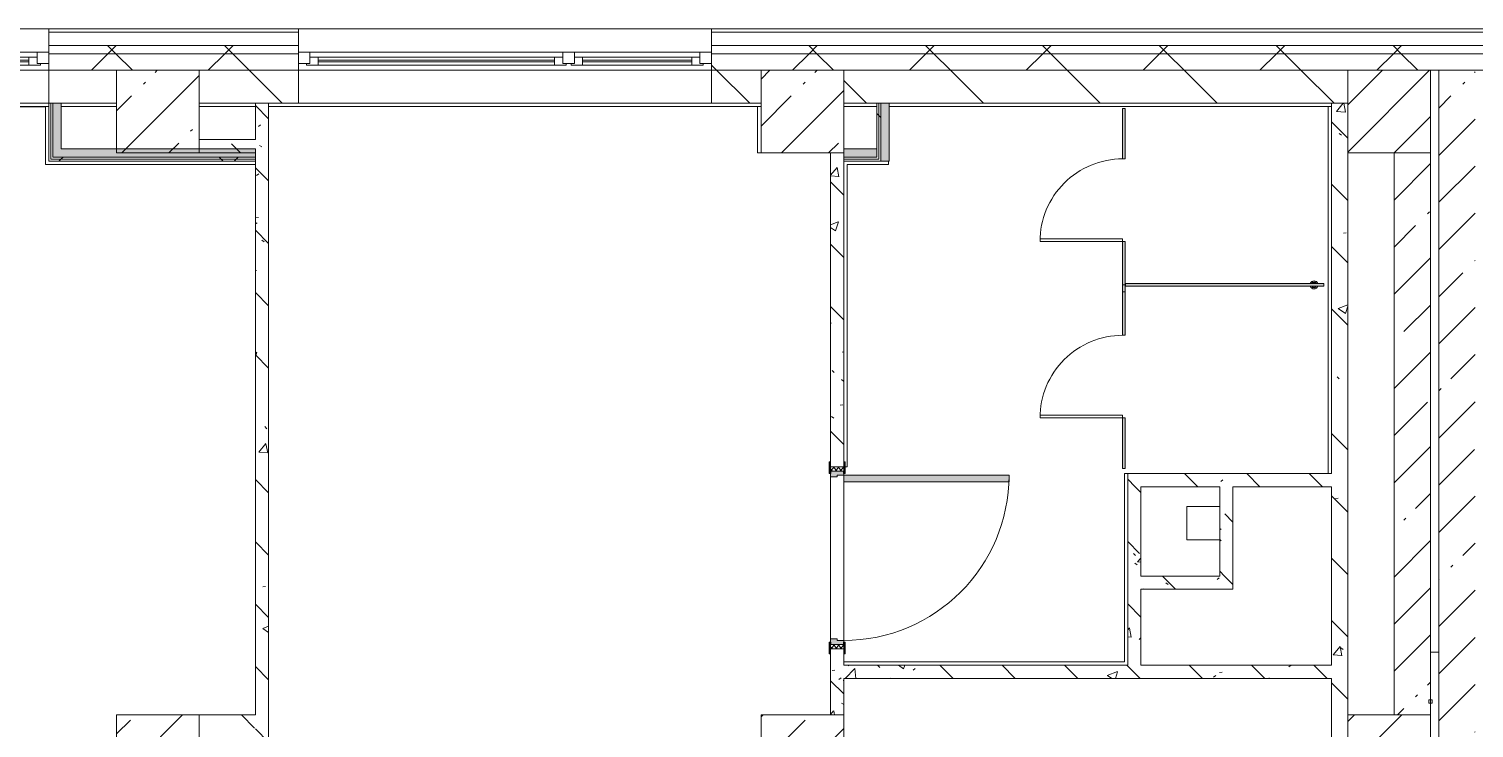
# Model space of a CAD drawing. Header units: millimetres. Extents: x -2911 to 185522, y -8553 to 29000.
# Drawn here: x 134732 to 143476, y 23120 to 27350 of the extents above; entities that cross this region are included whole.
import ezdxf

# ---------------------------------------------------------------- set-up
doc = ezdxf.new("R2010")
doc.units = ezdxf.units.MM
for name, color, linetype, lineweight, true_color in [('A-DOOR-2', 7, 'Continuous', 5, 0xaaaaaa), ('A-DOOR-3', 7, 'Continuous', 5, 0xe2e2e2), ('A-DOOR-FRAM-1', 7, 'Continuous', 5, 0xe2e2e2), ('A-DOOR-FRAM-2', 7, 'Continuous', 5, 0xaaaaaa), ('A-FLOR-2', 7, 'Continuous', 5, 0xaaaaaa), ('A-GENM-2', 7, 'Continuous', 5, 0xe2ddcd), ('I-WALL-1', 7, 'Continuous', 5, 0xe7e7e7), ('I-WALL-2', 7, 'Continuous', 9, 0xe7e7e7), ('I-WALL-5', 7, 'Continuous', 5, 0x787878)]:
    doc.layers.add(name, color=color, linetype=linetype, lineweight=lineweight, true_color=true_color)
for name, color, linetype, lineweight in [('A-DOOR-5', 7, 'Continuous', 5), ('A-GENM-1', 7, 'Continuous', 5), ('A-GLAZ-2', 7, 'Continuous', 5), ('A-WALL', 7, 'Continuous', 9), ('A-WALL-4', 7, 'Continuous', 5), ('I-WALL-3', 7, 'Continuous', 5), ('S-COLS-2', 7, 'Continuous', 5)]:
    doc.layers.add(name, color=color, linetype=linetype, lineweight=lineweight)
pattern_1 = [(45, (58512.3, 0), (-285.1231, 285.1231), []), (45, (58797.44, 0), (-285.1231, 285.1231), [504.031, -100.806, 16.764, -84.042])]
pattern_2 = [(135, (58512.3, 0), (-377.1708, -377.1708), [533.4, -88.9, 17.78, -88.9]), (135, (58512.3, 376.94), (-377.1708, -377.1708), []), (50, (58512.3, 0), (637.6445, -55.7866), [66.675, -733.425]), (355, (58512.3, 0), (-123.3494, 668.699), [53.34, -586.74]), (100.451, (58565.45, -4.65), (514.299, 612.908), [56.665, -623.315]), (46.184, (58512.3, 177.8), (948.7764, -147.15), [100.012, -1100.137]), (96.636, (58591.4, 165.5), (830.909, 865.997), [84.998, -934.973]), (351.184, (58512.3, 177.8), (830.918, 865.988), [80.01, -880.11]), (21, (58601.2, 133.35), (530.6506, -357.9283), [66.675, -733.425]), (326, (58601.2, 133.35), (216.308, 644.6585), [53.34, -586.74]), (71.451, (58645.44, 103.5), (746.9596, 286.7243), [56.665, -623.315]), (37.5, (58512.32, 0), (10.81053, 295.9426), [16.764, -562.864, 16.764, -578.866, -588.962]), (37.5, (58512.32, 0), (10.81053, 295.9426), [-1175.258, 16.764, -572.198]), (7.5, (58512.3, 0), (233.8692, 350.6318), [16.764, -322.834, 16.764, -549.529, -224.472]), (7.5, (58512.3, 0), (233.8692, 350.6318), [-905.891, 16.764, -207.708]), (327.5, (58314.07, 0), (474.5678, -20.0513), [16.764, -205.486, 16.764, -676.656, -920.115]), (327.5, (58314.07, 0), (474.5678, -20.0513), [-915.67, 16.764, -903.351]), (317.5, (58225.17, 0), (518.4522, 88.9934), [16.764, -272.161, 16.764, -443.738, -653.415]), (317.5, (58225.17, 0), (518.4522, 88.9934), [-749.427, 16.764, -636.651])]
pattern_3 = [(45, (58512.3, 0), (-353.5534, 353.5534), []), (135, (58512.3, 0), (-353.5534, -353.5534), [])]
pattern_4 = [(45, (58512.3, 0), (-530.33, 530.33), []), (135, (58512.3, 0), (-530.33, -530.33), [])]

# ---------------------------------------------------------------- blocks, each defined once
blk = doc.blocks.new('BSC_Колонна _Прямоугольная - 500х500-23287078-2_7_1_птичка')
at = {"layer": 'S-COLS-2'}
h = blk.add_hatch(dxfattribs=at)
h.set_pattern_fill('FP_94', color=256, style=0, pattern_type=2)
h.set_pattern_definition([(45, (-84450, -22950), (-285.1231, 285.1231), []), (45, (-84164.88, -22950), (-285.1231, 285.1231), [504.031, -100.806, 16.764, -84.042])])
h.paths.add_polyline_path([(-250, -250), (250, -250), (250, 250), (-250, 250), (-250, -160)])
for p, q in [((250, 250), (-250, 250)), ((-250, 250), (-250, -250)), ((250, -250), (250, 250)), ((-250, -250), (250, -250))]:
    blk.add_line(p, q, dxfattribs=at)
blk = doc.blocks.new('BSC_Колонна _Прямоугольная - 500х500-V107-2_7_1_птичка')
at = {"layer": 'S-COLS-2'}
h = blk.add_hatch(dxfattribs=at)
h.set_pattern_fill('FP_119', color=256, style=0, pattern_type=2)
h.set_pattern_definition([(45, (-77000, -22950), (-285.1231, 285.1231), []), (45, (-76714.88, -22950), (-285.1231, 285.1231), [504.031, -100.806, 16.764, -84.042])])
h.paths.add_polyline_path([(-250, -250), (250, -250), (250, 250), (-250, 250), (-250, -160)])
for p, q in [((250, 250), (-250, 250)), ((-250, 250), (-250, -250)), ((250, -250), (250, 250)), ((-250, -250), (250, -250))]:
    blk.add_line(p, q, dxfattribs=at)
blk = doc.blocks.new('110_Дверь_СКБ_1Ст_Внутренняя1 - Д-4 1100x2100h_су мгн-32391219-2_7_1_птичка')
at = {"layer": 'A-DOOR-2'}
h = blk.add_hatch(dxfattribs=at)
h.set_pattern_fill('FP_125', color=256, style=0, pattern_type=2)
h.set_pattern_definition([(135, (1751.41, 104.685), (-14.14214, -14.14214), []), (225, (1751.41, 104.685), (14.14214, -14.14214), [])])
h.paths.add_polyline_path([(562.5, 40), (537.5, 40), (537.5, -40), (562.5, -40)])
at = {"layer": 'A-DOOR-3'}
h = blk.add_hatch(color=256, dxfattribs=at)
h.paths.add_polyline_path([(537.5, 40), (512.5, 40), (512.5, 0), (502.5, 0), (502.5, -40), (537.5, -40)])
h.paths.add_polyline_path([(-477.5, 0), (-487.5, 0), (-487.5, 40), (-512.5, 40), (-512.5, -40), (-477.5, -40)])
at = {"layer": 'A-DOOR-FRAM-1'}
for points in [[(-447.5, 40), (-447.5, 1040), (-487.5, 1040), (-487.5, 40)], [(-497.5, 40), (-497.5, 48), (-567.5, 48), (-567.5, 40)], [(592.5, 48), (522.5, 48), (522.5, 40), (592.5, 40)], [(-497.5, -40), (-567.5, -40), (-567.5, -48), (-497.5, -48)], [(592.5, -48), (592.5, -40), (522.5, -40), (522.5, -48)]]:
    blk.add_hatch(color=256, dxfattribs=at).paths.add_polyline_path(points)
at = {"layer": 'A-DOOR-FRAM-2'}
h = blk.add_hatch(dxfattribs=at)
h.set_pattern_fill('FP_126', color=256, style=0, pattern_type=2)
h.set_pattern_definition([(45, (-371.384, 104.685), (-14.1421, 14.1421), []), (135, (-371.384, 104.685), (-14.1421, -14.1421), [])])
h.paths.add_polyline_path([(-512.5, 40), (-537.5, 40), (-537.5, -40), (-512.5, -40)])
at = {"layer": 'A-DOOR-2'}
for p, q in [((-487.5, 1040), (-487.5, 40)), ((-447.5, 1040), (-487.5, 1040)), ((-447.5, 40), (-447.5, 1040)), ((-487.5, 40), (-447.5, 40))]:
    blk.add_line(p, q, dxfattribs=at)
blk.add_arc((-487.5, 40), 1000, 360, 90, dxfattribs=at)
at = {"layer": 'A-DOOR-FRAM-2'}
for p, q in [((-497.5, 48), (-567.5, 48)), ((-567.5, 48), (-567.5, 40)), ((-567.5, 40), (-497.5, 40)), ((-512.5, 40), (-537.5, 40)), ((-537.5, 40), (-537.5, -40)), ((-487.5, 40), (-512.5, 40)), ((-512.5, 40), (-512.5, -40)), ((-512.5, -40), (-512.5, 40)), ((-497.5, 40), (-512.5, 40)), ((-512.5, 40), (-512.5, 39)), ((-512.5, 39), (-497.5, 39)), ((-497.5, 40), (-497.5, 48)), ((-497.5, 39), (-497.5, 40)), ((-487.5, 0), (-487.5, 40)), ((-477.5, 0), (-487.5, 0)), ((-477.5, -40), (-477.5, 0)), ((512.5, 0), (502.5, 0)), ((502.5, 0), (502.5, -40)), ((512.5, 40), (512.5, 0)), ((537.5, 40), (512.5, 40)), ((592.5, 48), (522.5, 48)), ((522.5, 48), (522.5, 40)), ((537.5, 40), (522.5, 40)), ((522.5, 40), (522.5, 39)), ((522.5, 40), (592.5, 40)), ((522.5, 39), (537.5, 39)), ((537.5, -40), (537.5, 40)), ((562.5, 40), (537.5, 40)), ((537.5, 40), (537.5, -40)), ((537.5, 39), (537.5, 40)), ((562.5, -40), (562.5, 40)), ((592.5, 40), (592.5, 48)), ((-497.5, -40), (-567.5, -40)), ((-567.5, -40), (-567.5, -48)), ((-567.5, -48), (-497.5, -48)), ((-537.5, -40), (-512.5, -40)), ((-497.5, -39), (-512.5, -39)), ((-512.5, -39), (-512.5, -40)), ((-512.5, -40), (-477.5, -40)), ((-512.5, -40), (-497.5, -40)), ((-497.5, -40), (-497.5, -39)), ((-497.5, -48), (-497.5, -40)), ((502.5, -40), (537.5, -40)), ((537.5, -39), (522.5, -39)), ((522.5, -39), (522.5, -40)), ((522.5, -40), (537.5, -40)), ((592.5, -40), (522.5, -40)), ((522.5, -40), (522.5, -48)), ((522.5, -48), (592.5, -48)), ((537.5, -40), (537.5, -39)), ((537.5, -40), (562.5, -40)), ((592.5, -48), (592.5, -40))]:
    blk.add_line(p, q, dxfattribs=at)
blk = doc.blocks.new('120_Окно_СКБ_2Ст - 120_Окно_СКБ_2Ст 2500х2500 _мал створка справа_-23206729-2_7_1_птичка')
at = {"layer": 'A-GLAZ-2'}
for p, q in [((-1250, -75), (-1250, -5)), ((-1250, -5), (-1180, -5)), ((1250, -5), (-1250, -5)), ((-1180, -75), (-1250, -75)), ((-1250, -75), (-1200, -75)), ((-1180, -75), (-1200, -75)), ((-1200, -75), (-1200, -85)), ((-1200, -85), (370, -85)), ((370, -85), (-1200, -85)), ((-1180, -5), (-1180, -75)), ((350, -35), (-1180, -35)), ((-1180, -35), (-1180, -75)), ((-1130, -85), (-1130, -35)), ((-1130, -55), (300, -55)), ((300, -65), (-1130, -65)), ((300, -85), (300, -35)), ((350, -75), (350, -5)), ((350, -5), (420, -5)), ((350, -75), (350, -35)), ((420, -75), (350, -75)), ((370, -75), (350, -75)), ((370, -75), (400, -75)), ((370, -85), (370, -75)), ((420, -75), (400, -75)), ((400, -75), (400, -85)), ((400, -85), (1200, -85)), ((1200, -85), (400, -85)), ((420, -5), (420, -75)), ((1180, -35), (420, -35)), ((420, -35), (420, -75)), ((470, -85), (470, -35)), ((470, -55), (1130, -55)), ((1130, -65), (470, -65)), ((1130, -85), (1130, -35)), ((1180, -75), (1180, -5)), ((1180, -5), (1250, -5)), ((1180, -75), (1180, -35)), ((1250, -75), (1180, -75)), ((1200, -75), (1180, -75)), ((1200, -75), (1250, -75)), ((1200, -85), (1200, -75)), ((1250, -5), (1250, -75))]:
    blk.add_line(p, q, dxfattribs=at)
blk = doc.blocks.new('120_Окно_СКБ_2Ст - 120_Окно_СКБ_2Ст 2100х2400 _мал створка справа_-19092174-2_7_1_птичка')
at = {"layer": 'A-GLAZ-2'}
for p, q in [((-1050, -75), (-1050, -5)), ((-1050, -5), (-980, -5)), ((1050, -5), (-1050, -5)), ((-980, -75), (-1050, -75)), ((-1050, -75), (-1000, -75)), ((-980, -75), (-1000, -75)), ((-1000, -75), (-1000, -85)), ((-1000, -85), (170, -85)), ((170, -85), (-1000, -85)), ((-980, -5), (-980, -75)), ((150, -35), (-980, -35)), ((-980, -35), (-980, -75)), ((-930, -85), (-930, -35)), ((-930, -55), (100, -55)), ((100, -65), (-930, -65)), ((100, -85), (100, -35)), ((150, -75), (150, -5)), ((150, -5), (220, -5)), ((150, -75), (150, -35)), ((220, -75), (150, -75)), ((170, -75), (150, -75)), ((170, -75), (200, -75)), ((170, -85), (170, -75)), ((220, -75), (200, -75)), ((200, -75), (200, -85)), ((200, -85), (1000, -85)), ((1000, -85), (200, -85)), ((220, -5), (220, -75)), ((980, -35), (220, -35)), ((220, -35), (220, -75)), ((270, -85), (270, -35)), ((270, -55), (930, -55)), ((930, -65), (270, -65)), ((930, -85), (930, -35)), ((980, -75), (980, -5)), ((980, -5), (1050, -5)), ((980, -75), (980, -35)), ((1050, -75), (980, -75)), ((1000, -75), (980, -75)), ((1000, -75), (1050, -75)), ((1000, -85), (1000, -75)), ((1050, -5), (1050, -75))]:
    blk.add_line(p, q, dxfattribs=at)
blk = doc.blocks.new('BSC_Колонна _Прямоугольная - 500х500-V162-2_7_1_птичка')
at = {"layer": 'S-COLS-2'}
h = blk.add_hatch(dxfattribs=at)
h.set_pattern_fill('FP_167', color=256, style=0, pattern_type=2)
h.set_pattern_definition([(45, (-80900, -22950), (-285.1231, 285.1231), []), (45, (-80614.88, -22950), (-285.1231, 285.1231), [504.031, -100.806, 16.764, -84.042])])
h.paths.add_polyline_path([(-250, -250), (250, -250), (250, 250), (-250, 250), (-250, -160)])
for p, q in [((250, 250), (-250, 250)), ((-250, 250), (-250, -250)), ((250, -250), (250, 250)), ((-250, -250), (250, -250))]:
    blk.add_line(p, q, dxfattribs=at)
blk = doc.blocks.new('131_Сантехническая перегородка_Дверь - СД-1-V201-2_7_1_птичка')
at = {"layer": 'A-GENM-2'}
for points in [[(0, -8), (305.2, -8), (305.2, 8), (0, 8)], [(805.2, -8), (1110.4, -8), (1110.4, 8), (805.2, 8)]]:
    blk.add_hatch(color=256, dxfattribs=at).paths.add_polyline_path(points)
at = {"layer": 'A-DOOR-5'}
for p, q in [((321.2, 508), (305.2, 508)), ((305.2, 8), (305.2, 508)), ((321.2, 8), (321.2, 508)), ((321.2, 8), (305.2, 8))]:
    blk.add_line(p, q, dxfattribs=at)
blk.add_arc((305.2, 8), 500, 360, 90, dxfattribs=at)
at = {"layer": 'A-GENM-1'}
for p, q in [((305.2, 8), (0, 8)), ((0, 8), (0, -8)), ((305.2, -8), (305.2, 8)), ((1110.4, 8), (805.2, 8)), ((805.2, 8), (805.2, -8)), ((1110.4, -8), (1110.4, 8)), ((0, -8), (305.2, -8)), ((805.2, -8), (1110.4, -8))]:
    blk.add_line(p, q, dxfattribs=at)
blk = doc.blocks.new('131_Сантехническая перегородка 8 - СП-1-30911291-2_7_1_птичка')
at = {"layer": 'A-GENM-2'}
blk.add_hatch(color=256, dxfattribs=at).paths.add_polyline_path([(0, 8), (0, -8), (1200, -8), (1200, 8)])
at = {"layer": 'A-GENM-1'}
for p, q in [((1200, 8), (0, 8)), ((0, 8), (0, -8)), ((1200, -8), (1200, 8)), ((0, -8), (1200, -8))]:
    blk.add_line(p, q, dxfattribs=at)
at = {"layer": 'A-GENM-1', "flags": 128}
for points in [[(71.5, 8), (71.1, 8.5), (70.8, 9), (70.4, 9.5), (70, 9.9), (69.6, 10.4), (69.2, 10.8), (68.8, 11.2), (68.3, 11.6), (67.8, 12), (67.3, 12.3), (66.8, 12.7), (66.3, 13), (65.8, 13.3), (65.3, 13.6), (64.7, 13.8), (64.2, 14), (63.6, 14.3), (63, 14.4), (62.4, 14.6), (61.9, 14.7), (61.3, 14.9), (60.7, 14.9), (60.1, 15), (59.5, 15.1), (58.9, 15.1), (58.3, 15.1), (57.7, 15), (57.1, 15), (56.5, 14.9), (55.9, 14.8), (55.3, 14.7), (54.7, 14.5), (54.1, 14.4), (53.5, 14.2), (53, 13.9), (52.4, 13.7), (51.9, 13.4), (51.4, 13.2), (50.8, 12.9), (50.3, 12.5), (49.8, 12.2), (49.3, 11.8), (48.9, 11.4), (48.4, 11), (48, 10.6), (47.6, 10.2), (47.2, 9.7), (46.8, 9.3), (46.4, 8.8), (46.1, 8.3), (45.9, 8)], [(45.9, -8), (46.3, -8.5), (46.6, -9), (47, -9.5), (47.4, -9.9), (47.8, -10.4), (48.2, -10.8), (48.6, -11.2), (49.1, -11.6), (49.6, -12), (50, -12.3), (50.5, -12.7), (51.1, -13), (51.6, -13.3), (52.1, -13.6), (52.7, -13.8), (53.2, -14), (53.8, -14.3), (54.4, -14.4), (54.9, -14.6), (55.5, -14.7), (56.1, -14.9), (56.7, -14.9), (57.3, -15), (57.9, -15.1), (58.5, -15.1), (59.1, -15.1), (59.7, -15), (60.3, -15), (60.9, -14.9), (61.5, -14.8), (62.1, -14.7), (62.7, -14.5), (63.3, -14.4), (63.8, -14.2), (64.4, -13.9), (65, -13.7), (65.5, -13.4), (66, -13.2), (66.6, -12.9), (67.1, -12.5), (67.6, -12.2), (68, -11.8), (68.5, -11.4), (69, -11), (69.4, -10.6), (69.8, -10.2), (70.2, -9.7), (70.6, -9.3), (70.9, -8.8), (71.3, -8.3), (71.5, -8)]]:
    blk.add_lwpolyline(points, dxfattribs=at)
at = {"layer": 'A-GENM-1'}
for radius, start, end in [(24.6, 19.91127, 160.08873), (17.6, 45, 135), (17.6, 45, 135), (15.1, 45, 135), (24.6, 199.91127, 340.08873), (17.6, 225, 315), (17.6, 225, 315), (15.1, 225, 315)]:
    blk.add_arc((58.7, 0), radius, start, end, dxfattribs=at)

msp = doc.modelspace()

# ---------------------------------------------------------------- hatches: boundary and pattern name
at = {"layer": 'A-WALL-4'}
h = msp.add_hatch(dxfattribs=at)
h.set_pattern_fill('FP_85', color=256, style=0, pattern_type=2)
h.set_pattern_definition(pattern_3)
h.paths.add_polyline_path([(150121.0997, 27199.9999), (151672.3157, 27199.9999), (151672.3157, 27249.9999), (138862.3157, 27249.9999), (138862.3157, 27199.9999), (148266.0596, 27199.9999)])
h.paths.add_polyline_path([(136362.3157, 27199.9999), (136362.3157, 27249.9999), (134852.3157, 27249.9999), (134852.3157, 27199.9999), (136208.2992, 27199.9999)])
h.paths.add_polyline_path([(126469.3389, 27199.9999), (126472.3157, 27199.9999), (126469.3389, 27249.9999), (124672.3157, 27249.9999), (124672.3157, 27199.9999), (126005.5789, 27199.9999)])
h.paths.add_polyline_path([(127860.619, 27199.9999), (132752.3157, 27199.9999), (132752.3157, 27249.9999), (127372.3157, 27249.9999), (127372.3157, 27199.9999)])
h.paths.add_polyline_path([(122692.3157, 27199.9999), (123772.3157, 27199.9999), (123772.3157, 27249.9999), (122692.3157, 27249.9999)])
h.paths.add_polyline_path([(113522.1895, 27199.9999), (113522.1895, 27249.9999), (112372.5057, 27249.9999), (112372.5057, 27199.9999), (113020.2985, 27199.9999)])
h.paths.add_polyline_path([(108382.6984, 27199.9999), (109272.5057, 27199.9999), (109272.5057, 27249.9999), (108172.6024, 27249.9999), (108172.6024, 27199.9999)])
h.paths.add_polyline_path([(114422.1895, 27199.9999), (115672.3158, 27199.9999), (115672.3158, 27249.9999), (114422.1895, 27249.9999)])
h.paths.add_polyline_path([(119552.3157, 27199.9999), (119552.3157, 27249.9999), (118372.3158, 27249.9999), (118372.3158, 27199.9999), (119512.9387, 27199.9999)])
h.paths.add_polyline_path([(102919.3157, 27199.9999), (102919.3157, 27249.9999), (100522.3157, 27249.9999), (100522.3157, 27199.9999), (101890.0582, 27199.9999)])
h.paths.add_polyline_path([(106019.3157, 27199.9999), (107272.6024, 27199.9999), (107272.6024, 27249.9999), (106019.3157, 27249.9999)])
h = msp.add_hatch(dxfattribs=at)
h.set_pattern_fill('FP_85', color=256, style=0, pattern_type=2)
h.set_pattern_definition(pattern_3)
h.paths.add_polyline_path([(150121.0997, 27099.9999), (151572.3157, 27099.9999), (151572.3157, 27199.9999), (138862.3157, 27199.9999), (138862.3157, 27099.9999), (148266.0596, 27099.9999)])
h.paths.add_polyline_path([(123772.3157, 27099.9999), (123772.3157, 27199.9999), (122692.3157, 27199.9999), (122692.3157, 27099.9999), (123467.5157, 27099.9999)])
h.paths.add_polyline_path([(127372.3157, 27099.9999), (132752.3157, 27099.9999), (132752.3157, 27199.9999), (127372.3157, 27199.9999)])
h.paths.add_polyline_path([(126472.3157, 27099.9999), (126469.3389, 27199.9999), (124672.3157, 27199.9999), (124672.3157, 27099.9999), (126469.3389, 27099.9999)])
h.paths.add_polyline_path([(136362.3157, 27099.9999), (136362.3157, 27199.9999), (134852.3157, 27199.9999), (134852.3157, 27099.9999), (136208.2992, 27099.9999)])
h.paths.add_polyline_path([(118585.4187, 27099.9999), (119552.3157, 27099.9999), (119552.3157, 27199.9999), (118372.3158, 27199.9999), (118372.3158, 27099.9999)])
h.paths.add_polyline_path([(112372.5057, 27099.9999), (113522.1895, 27099.9999), (113522.1895, 27199.9999), (112372.5057, 27199.9999)])
h.paths.add_polyline_path([(115339.0986, 27099.9999), (115672.3158, 27099.9999), (115672.3158, 27199.9999), (114422.1895, 27199.9999), (114422.1895, 27099.9999), (114875.3386, 27099.9999)])
h.paths.add_polyline_path([(106019.3157, 27099.9999), (107272.6024, 27099.9999), (107272.6024, 27199.9999), (106019.3157, 27199.9999)])
h.paths.add_polyline_path([(108877.1257, 27099.9999), (109272.5057, 27099.9999), (109272.5057, 27199.9999), (108172.6024, 27199.9999), (108172.6024, 27099.9999), (108382.6984, 27099.9999)])
h.paths.add_polyline_path([(102919.3157, 27099.9999), (102919.3157, 27199.9999), (100572.3157, 27199.9999), (100572.3157, 27099.9999), (101890.0582, 27099.9999)])
at = {"layer": 'I-WALL-1'}
for points in [[(134927.3157, 26624.9999), (134927.3157, 26899.9999), (134877.3157, 26899.9999), (134877.3157, 26624.9999)], [(139937.3157, 26549.9999), (139937.3157, 26899.9999), (139887.3157, 26899.9999), (139887.3157, 26549.9999), (139918.3793, 26549.9999)], [(136102.3157, 26574.9999), (136102.3157, 26624.9999), (134877.3157, 26624.9999), (134877.3157, 26574.9999), (135280.7792, 26574.9999)]]:
    msp.add_hatch(color=256, dxfattribs=at).paths.add_polyline_path(points)
at = {"layer": 'I-WALL-2'}
msp.add_hatch(color=256, dxfattribs=at).paths.add_polyline_path([(139862.3157, 26574.9999), (139862.3157, 26624.9999), (139662.3157, 26624.9999), (139662.3157, 26574.9999)])
at = {"layer": 'I-WALL-3'}
h = msp.add_hatch(dxfattribs=at)
h.set_pattern_fill('FP_96', color=256, style=0, pattern_type=2)
h.set_pattern_definition([(135, (58512.3, 0), (-353.5534, -353.5534), [])])
h.paths.add_polyline_path([(139918.3793, 26899.9999), (142712.3157, 26899.9999), (142712.3157, 27099.9999), (139662.3157, 27099.9999), (139662.3157, 26899.9999)])
h.paths.add_polyline_path([(139162.3157, 26899.9999), (139162.3157, 27099.9999), (138862.3157, 27099.9999), (138862.3157, 26899.9999), (138990.8593, 26899.9999)])
h.paths.add_polyline_path([(128788.139, 26899.9999), (128822.3157, 26899.9999), (128822.3157, 27099.9999), (127372.3157, 27099.9999), (127372.3157, 26899.9999), (127860.619, 26899.9999)])
h.paths.add_polyline_path([(129715.659, 26899.9999), (132052.3157, 26899.9999), (132052.3157, 27099.9999), (129322.3157, 27099.9999), (129322.3157, 26899.9999)])
h.paths.add_polyline_path([(125272.3157, 26899.9999), (126472.3157, 26899.9999), (126469.3389, 27099.9999), (125272.3157, 27099.9999)])
h.paths.add_polyline_path([(134852.3157, 26899.9999), (135262.3157, 26899.9999), (135262.3157, 27099.9999), (134852.3157, 27099.9999)])
h.paths.add_polyline_path([(136362.3157, 26899.9999), (136362.3157, 27099.9999), (135762.3157, 27099.9999), (135762.3157, 26899.9999), (136208.2992, 26899.9999)])
h.paths.add_polyline_path([(132752.3157, 26899.9999), (132752.3157, 27099.9999), (132552.3157, 27099.9999), (132552.3157, 26899.9999)])
h.paths.add_polyline_path([(114422.1895, 26899.9999), (115672.3158, 26899.9999), (115672.3158, 27099.9999), (114422.1895, 27099.9999)])
h.paths.add_polyline_path([(118372.3158, 26899.9999), (119572.3157, 26899.9999), (119572.3157, 27099.9999), (118372.3158, 27099.9999)])
h.paths.add_polyline_path([(113020.2985, 26899.9999), (113522.1895, 26899.9999), (113522.1895, 27099.9999), (112372.5057, 27099.9999), (112372.5057, 26899.9999)])
h.paths.add_polyline_path([(122977.1157, 26899.9999), (123772.3157, 26899.9999), (123772.3157, 27099.9999), (122672.3157, 27099.9999), (122672.3157, 26899.9999)])
h.paths.add_polyline_path([(108877.1257, 26899.9999), (109272.5057, 26899.9999), (109272.5057, 27099.9999), (108877.1257, 27099.9999)])
h = msp.add_hatch(dxfattribs=at)
h.set_pattern_fill('FP_93', color=256, style=0, pattern_type=2)
h.set_pattern_definition(pattern_1)
h.paths.add_polyline_path([(143262.3157, 18370), (143482.3157, 18370), (143482.3157, 27099.9999), (143262.3157, 27099.9999), (143262.3157, 18740.8685)])
h = msp.add_hatch(dxfattribs=at)
h.set_pattern_fill('FP_197', color=256, style=0, pattern_type=2)
h.set_pattern_definition(pattern_4)
h.paths.add_polyline_path([(139862.3157, 26574.9999), (139874.8157, 26574.9999), (139874.8157, 26899.9999), (139862.3157, 26899.9999), (139862.3157, 26624.9999)])
h = msp.add_hatch(dxfattribs=at)
h.set_pattern_fill('FP_197', color=256, style=0, pattern_type=2)
h.set_pattern_definition(pattern_4)
h.paths.add_polyline_path([(139887.3157, 26562.4999), (139887.3157, 26899.9999), (139874.8157, 26899.9999), (139874.8157, 26562.4999)])
h = msp.add_hatch(dxfattribs=at)
h.set_pattern_fill('FP_93', color=256, style=0, pattern_type=2)
h.set_pattern_definition(pattern_1)
h.paths.add_polyline_path([(143212.3157, 15150.0001), (143212.3157, 15530), (142992.3157, 15530), (142992.3157, 15150.0001)])
h.paths.add_polyline_path([(142992.3157, 18570), (143212.3157, 18570), (143212.3157, 18600), (142992.3157, 18600)])
h.paths.add_polyline_path([(142992.3157, 19100), (143212.3157, 19100), (143212.3157, 22700.0001), (142992.3157, 22700.0001), (142992.3157, 19319.318)])
h.paths.add_polyline_path([(143116.4183, 23200.0001), (143212.3157, 23200.0001), (143212.3157, 26599.9999), (142992.3157, 26599.9999), (142992.3157, 23200.0001)])
h = msp.add_hatch(dxfattribs=at)
h.set_pattern_fill('FP_197', color=256, style=0, pattern_type=2)
h.set_pattern_definition(pattern_4)
h.paths.add_polyline_path([(136102.3157, 26549.9999), (136102.3157, 26562.4999), (134852.3157, 26562.4999), (134852.3157, 26549.9999), (135280.7792, 26549.9999)])
h = msp.add_hatch(dxfattribs=at)
h.set_pattern_fill('FP_197', color=256, style=0, pattern_type=2)
h.set_pattern_definition(pattern_4)
h.paths.add_polyline_path([(136102.3157, 26562.4999), (136102.3157, 26574.9999), (134864.8157, 26574.9999), (134864.8157, 26562.4999), (135280.7792, 26562.4999)])
at = {"layer": 'I-WALL-5'}
h = msp.add_hatch(dxfattribs=at)
h.set_pattern_fill('FP_106', color=256, style=0, pattern_type=2)
h.set_pattern_definition(pattern_2)
h.paths.add_polyline_path([(136102.3157, 18800), (136182.3157, 18800), (136182.3157, 26899.9999), (136102.3157, 26899.9999), (136102.3157, 20476.2168)])
h = msp.add_hatch(dxfattribs=at)
h.set_pattern_fill('FP_106', color=256, style=0, pattern_type=2)
h.set_pattern_definition(pattern_2)
h.paths.add_polyline_path([(142700.9394, 18800), (142712.3157, 18800), (142712.3157, 26899.9999), (142613.0288, 26899.9999), (142613.0288, 18800)])
h = msp.add_hatch(dxfattribs=at)
h.set_pattern_fill('FP_106', color=256, style=0, pattern_type=2)
h.set_pattern_definition(pattern_2)
h.paths.add_polyline_path([(136102.3157, 26599.9999), (136102.3157, 26679.9999), (135762.3157, 26679.9999), (135762.3157, 26599.9999)])
h = msp.add_hatch(dxfattribs=at)
h.set_pattern_fill('FP_106', color=256, style=0, pattern_type=2)
h.set_pattern_definition(pattern_2)
h.paths.add_polyline_path([(139662.3157, 23199.9999), (139662.3157, 23599.9999), (139582.3157, 23599.9999), (139582.3157, 23199.9999)])
h.paths.add_polyline_path([(139582.3157, 24699.9999), (139662.3157, 24699.9999), (139662.3157, 26599.9999), (139582.3157, 26599.9999), (139582.3157, 24729.9999)])
h = msp.add_hatch(dxfattribs=at)
h.set_pattern_fill('FP_106', color=256, style=0, pattern_type=2)
h.set_pattern_definition(pattern_2)
h.paths.add_polyline_path([(141773.4194, 24579.9997), (142613.0288, 24579.9997), (142613.0288, 24659.9997), (141380.8421, 24659.9997), (141380.8421, 24579.9997), (141460.8421, 24579.9997)])
h = msp.add_hatch(dxfattribs=at)
h.set_pattern_fill('FP_106', color=256, style=0, pattern_type=2)
h.set_pattern_definition(pattern_2)
h.paths.add_polyline_path([(141380.8421, 23499.9999), (141460.8421, 23499.9999), (141460.8421, 24579.9997), (141380.8421, 24579.9997), (141380.8421, 23946.9135)])
h = msp.add_hatch(dxfattribs=at)
h.set_pattern_fill('FP_106', color=256, style=0, pattern_type=2)
h.set_pattern_definition(pattern_2)
h.paths.add_polyline_path([(142017.4143, 24039.9998), (142017.4143, 24579.9997), (141937.4143, 24579.9997), (141937.4143, 24039.9998)])
h = msp.add_hatch(dxfattribs=at)
h.set_pattern_fill('FP_106', color=256, style=0, pattern_type=2)
h.set_pattern_definition(pattern_2)
h.paths.add_polyline_path([(141460.8421, 23959.9998), (142017.4143, 23959.9998), (142017.4143, 24039.9998), (141460.8421, 24039.9998)])
h = msp.add_hatch(dxfattribs=at)
h.set_pattern_fill('FP_106', color=256, style=0, pattern_type=2)
h.set_pattern_definition(pattern_2)
h.paths.add_polyline_path([(142613.0288, 23419.9999), (142613.0288, 23499.9999), (139662.3157, 23499.9999), (139662.3157, 23419.9999), (141773.4194, 23419.9999)])
h = msp.add_hatch(dxfattribs=at)
h.set_pattern_fill('FP_106', color=256, style=0, pattern_type=2)
h.set_pattern_definition(pattern_2)
h.paths.add_polyline_path([(136102.3157, 23119.9999), (136102.3157, 23199.9999), (135762.3157, 23199.9999), (135762.3157, 23119.9999)])
at = {"layer": 'S-COLS-2'}
h = msp.add_hatch(dxfattribs=at)
h.set_pattern_fill('FP_93', color=256, style=0, pattern_type=2)
h.set_pattern_definition(pattern_1)
h.paths.add_polyline_path([(135762.3157, 26599.9999), (135762.3157, 27099.9999), (135262.3157, 27099.9999), (135262.3157, 26599.9999), (135280.7792, 26599.9999)])
h = msp.add_hatch(dxfattribs=at)
h.set_pattern_fill('FP_93', color=256, style=0, pattern_type=2)
h.set_pattern_definition(pattern_1)
h.paths.add_polyline_path([(139162.3157, 26599.9999), (139662.3157, 26599.9999), (139662.3157, 27099.9999), (139162.3157, 27099.9999), (139162.3157, 26839.1607)])
h = msp.add_hatch(dxfattribs=at)
h.set_pattern_fill('FP_93', color=256, style=0, pattern_type=2)
h.set_pattern_definition(pattern_1)
h.paths.add_polyline_path([(143212.3157, 26599.9999), (143212.3157, 27099.9999), (142712.3157, 27099.9999), (142712.3157, 26599.9999)])

# ---------------------------------------------------------------- linework, layer by layer
at = {"layer": 'A-FLOR-2'}
for p, q in [((134831.3157, 26878.9999), (132552.3157, 26878.9999)), ((134831.3157, 26529.9999), (134831.3157, 26878.9999)), ((139141.3157, 26599.9999), (139141.3157, 26879.9999)), ((142593.0288, 24659.9997), (142593.0288, 26879.9999)), ((139162.3157, 26599.9999), (139141.3157, 26599.9999)), ((136102.3157, 26529.9999), (134831.3157, 26529.9999)), ((139932.3157, 26529.9999), (139682.3157, 26529.9999)), ((139682.3157, 26529.9999), (139682.3157, 24699.9999)), ((139932.3157, 26549.9999), (139932.3157, 26529.9999)), ((139682.3157, 24699.9999), (139670.3157, 24699.9999)), ((141360.8421, 23519.9999), (141360.8421, 24659.9997)), ((141360.8421, 24659.9997), (141380.8421, 24659.9997)), ((141737.4143, 24459.9469), (141937.4143, 24459.9469)), ((141737.4143, 24259.9469), (141737.4143, 24459.9469)), ((141937.4143, 24259.9469), (141737.4143, 24259.9469)), ((143262.3157, 23579.9998), (143212.3157, 23579.9998)), ((139662.3157, 23519.9999), (141360.8421, 23519.9999))]:
    msp.add_line(p, q, dxfattribs=at)
at = {"layer": 'A-WALL'}
for p, q in [((136362.3157, 27329.9999), (134852.3157, 27329.9999)), ((151802.3157, 27329.9999), (138862.3157, 27329.9999)), ((136362.3157, 27249.9999), (134852.3157, 27249.9999)), ((136362.3157, 27199.9999), (134852.3157, 27199.9999)), ((151722.3157, 27249.9999), (138862.3157, 27249.9999)), ((151672.3157, 27199.9999), (138862.3157, 27199.9999)), ((135262.3157, 27099.9999), (134852.3157, 27099.9999)), ((136362.3157, 27099.9999), (135762.3157, 27099.9999)), ((139162.3157, 27099.9999), (138862.3157, 27099.9999)), ((142712.3157, 27099.9999), (139662.3157, 27099.9999)), ((134864.8157, 26899.9999), (134864.8157, 26562.4999)), ((134877.3157, 26899.9999), (134877.3157, 26574.9999)), ((136182.3157, 26899.9999), (136102.3157, 26899.9999)), ((139874.8157, 26899.9999), (139874.8157, 26562.4999)), ((139887.3157, 26899.9999), (139887.3157, 26549.9999)), ((142712.3157, 26899.9999), (142613.0288, 26899.9999)), ((139862.3157, 26624.9999), (139862.3157, 26574.9999)), ((134864.8157, 26562.4999), (136102.3157, 26562.4999)), ((134877.3157, 26574.9999), (136102.3157, 26574.9999)), ((139862.3157, 26574.9999), (139662.3157, 26574.9999)), ((139874.8157, 26562.4999), (139662.3157, 26562.4999))]:
    msp.add_line(p, q, dxfattribs=at)
at = {"layer": 'A-WALL-4'}
for p, q in [((151822.3157, 27349.9999), (113522.1895, 27349.9999)), ((134852.3157, 27349.9999), (134852.3157, 27099.9999)), ((136362.3157, 27099.9999), (136362.3157, 27349.9999)), ((138862.3157, 27349.9999), (138862.3157, 27099.9999)), ((135262.3157, 27099.9999), (135762.3157, 27099.9999)), ((139162.3157, 27099.9999), (139662.3157, 27099.9999)), ((142712.3157, 27099.9999), (151572.3157, 27099.9999)), ((143222.3157, 23290.5), (143202.3157, 23290.5)), ((143202.3157, 23290.5), (143202.3157, 23270.5)), ((143202.3157, 23270.5), (143222.3157, 23270.5)), ((143222.3157, 23270.5), (143222.3157, 23290.5))]:
    msp.add_line(p, q, dxfattribs=at)
at = {"layer": 'I-WALL-3'}
for p, q in [((132752.3157, 27099.9999), (134852.3157, 27099.9999)), ((134852.3157, 27099.9999), (134852.3157, 26549.9999)), ((135262.3157, 26899.9999), (135262.3157, 27099.9999)), ((135762.3157, 27099.9999), (135762.3157, 26899.9999)), ((136362.3157, 26899.9999), (136362.3157, 27099.9999)), ((136362.3157, 27099.9999), (138862.3157, 27099.9999)), ((138862.3157, 27099.9999), (138862.3157, 26899.9999)), ((139162.3157, 26899.9999), (139162.3157, 27099.9999)), ((139662.3157, 27099.9999), (139662.3157, 26899.9999)), ((142712.3157, 26899.9999), (142712.3157, 27099.9999)), ((143262.3157, 27099.9999), (143262.3157, 18370)), ((135262.3157, 26899.9999), (132552.3157, 26899.9999)), ((134853.2248, 26879.9999), (132552.3157, 26879.9999)), ((134927.3157, 26624.9999), (134927.3157, 26899.9999)), ((135262.3157, 26879.9999), (134927.3157, 26879.9999)), ((135762.3157, 26899.9999), (136102.3157, 26899.9999)), ((136102.3157, 26879.9999), (135762.3157, 26879.9999)), ((136102.3157, 26899.9999), (136102.3157, 26679.9999)), ((139162.3157, 26899.9999), (136182.3157, 26899.9999)), ((136182.3157, 18800), (136182.3157, 26899.9999)), ((139162.3157, 26879.9999), (136182.3157, 26879.9999)), ((139662.3157, 26899.9999), (142613.0288, 26899.9999)), ((139862.3157, 26879.9999), (139662.3157, 26879.9999)), ((139862.3157, 26899.9999), (139862.3157, 26624.9999)), ((139937.3157, 26549.9999), (139937.3157, 26899.9999)), ((142613.0288, 26879.9999), (139937.3157, 26879.9999)), ((142613.0288, 26899.9999), (142613.0288, 24659.9997)), ((142713.0288, 26899.9999), (142712.3157, 26899.9999)), ((142713.0288, 23200.0001), (142713.0288, 26899.9999)), ((136102.3157, 26679.9999), (135762.3157, 26679.9999)), ((135762.3157, 26679.9999), (135762.3157, 26599.9999)), ((136102.3157, 26624.9999), (134927.3157, 26624.9999)), ((135762.3157, 26599.9999), (136102.3157, 26599.9999)), ((136102.3157, 26549.9999), (136102.3157, 26624.9999)), ((136102.3157, 26599.9999), (136102.3157, 23199.9999)), ((139662.3157, 26599.9999), (139582.3157, 26599.9999)), ((139582.3157, 26599.9999), (139582.3157, 24729.9999)), ((139862.3157, 26624.9999), (139662.3157, 26624.9999)), ((139662.3157, 26624.9999), (139662.3157, 24729.9999)), ((142992.3157, 26599.9999), (142992.3157, 23200.0001)), ((143212.3157, 26599.9999), (142992.3157, 26599.9999)), ((143212.3157, 23200.0001), (143212.3157, 26599.9999)), ((134852.3157, 26549.9999), (136102.3157, 26549.9999)), ((139662.3157, 26549.9999), (139937.3157, 26549.9999)), ((142613.0288, 24659.9997), (141380.8421, 24659.9997)), ((141380.8421, 24659.9997), (141380.8421, 23499.9999)), ((139582.3157, 23659.9999), (139582.3157, 24639.9999)), ((139662.3157, 24609.9999), (139662.3157, 23649.9999)), ((141460.8421, 24579.9997), (141937.4143, 24579.9997)), ((141460.8421, 24039.9998), (141460.8421, 24579.9997)), ((141937.4143, 24579.9997), (141937.4143, 24039.9998)), ((142017.4143, 24579.9997), (142613.0288, 24579.9997)), ((142017.4143, 23959.9998), (142017.4143, 24579.9997)), ((142613.0288, 24579.9997), (142613.0288, 23499.9999)), ((141937.4143, 24039.9998), (141460.8421, 24039.9998)), ((141460.8421, 23499.9999), (141460.8421, 23959.9998)), ((141460.8421, 23959.9998), (142017.4143, 23959.9998)), ((139582.3157, 23569.9999), (139582.3157, 23199.9999)), ((139662.3157, 23499.9999), (139662.3157, 23569.9999)), ((141380.8421, 23499.9999), (139662.3157, 23499.9999)), ((142613.0288, 23499.9999), (141460.8421, 23499.9999)), ((139662.3157, 23419.9999), (142613.0288, 23419.9999)), ((139662.3157, 23199.9999), (139662.3157, 23419.9999)), ((142613.0288, 23419.9999), (142613.0288, 18800)), ((136102.3157, 23199.9999), (135762.3157, 23199.9999))]:
    msp.add_line(p, q, dxfattribs=at)
at = {"layer": 'S-COLS-2'}
for p, q in [((135762.3157, 27099.9999), (135262.3157, 27099.9999)), ((135262.3157, 27099.9999), (135262.3157, 26899.9999)), ((135762.3157, 26899.9999), (135762.3157, 27099.9999)), ((139662.3157, 27099.9999), (139162.3157, 27099.9999)), ((139162.3157, 27099.9999), (139162.3157, 26899.9999)), ((139662.3157, 26899.9999), (139662.3157, 27099.9999)), ((143212.3157, 27099.9999), (142712.3157, 27099.9999)), ((142712.3157, 27099.9999), (142712.3157, 26899.9999)), ((143212.3157, 26599.9999), (143212.3157, 27099.9999)), ((135262.3157, 26899.9999), (135262.3157, 26599.9999)), ((135762.3157, 26599.9999), (135762.3157, 26899.9999)), ((139162.3157, 26899.9999), (139162.3157, 26599.9999)), ((139662.3157, 26599.9999), (139662.3157, 26899.9999)), ((142712.3157, 26899.9999), (142712.3157, 26599.9999)), ((135262.3157, 26599.9999), (135762.3157, 26599.9999)), ((139162.3157, 26599.9999), (139662.3157, 26599.9999)), ((142712.3157, 26599.9999), (143212.3157, 26599.9999))]:
    msp.add_line(p, q, dxfattribs=at)

# ---------------------------------------------------------------- block references
at = {"layer": 'A-DOOR-2', "rotation": 270}
msp.add_blockref('110_Дверь_СКБ_1Ст_Внутренняя1 - Д-4 1100x2100h_су мгн-32391219-2_7_1_птичка', (139622.3157, 24162.4999), dxfattribs=at)
at = {"layer": 'A-GENM-1'}
for name, p, rotation in [('131_Сантехническая перегородка_Дверь - СД-1-V201-2_7_1_птичка', (141357.8421, 25758.6312), 89.99999999997607), ('131_Сантехническая перегородка_Дверь - СД-1-V201-2_7_1_птичка', (141357.8421, 24690.9997), 89.99999999997607), ('131_Сантехническая перегородка 8 - СП-1-30911291-2_7_1_птичка', (142566.6253, 25801.3684), 180)]:
    msp.add_blockref(name, p, dxfattribs=dict(at, rotation=rotation))
at = {"layer": 'A-GLAZ-2'}
for name, p in [('120_Окно_СКБ_2Ст - 120_Окно_СКБ_2Ст 2100х2400 _мал створка справа_-19092174-2_7_1_птичка', (133802.3157, 27214.9999)), ('120_Окно_СКБ_2Ст - 120_Окно_СКБ_2Ст 2500х2500 _мал створка справа_-23206729-2_7_1_птичка', (137612.3157, 27214.9999))]:
    msp.add_blockref(name, p, dxfattribs=at)
at = {"layer": 'S-COLS-2'}
for name, p in [('BSC_Колонна _Прямоугольная - 500х500-V107-2_7_1_птичка', (135512.3157, 22949.9999)), ('BSC_Колонна _Прямоугольная - 500х500-V162-2_7_1_птичка', (139412.3157, 22949.9999)), ('BSC_Колонна _Прямоугольная - 500х500-23287078-2_7_1_птичка', (142962.3157, 22950.0001))]:
    msp.add_blockref(name, p, dxfattribs=at)

doc.saveas('drawing.dxf')
